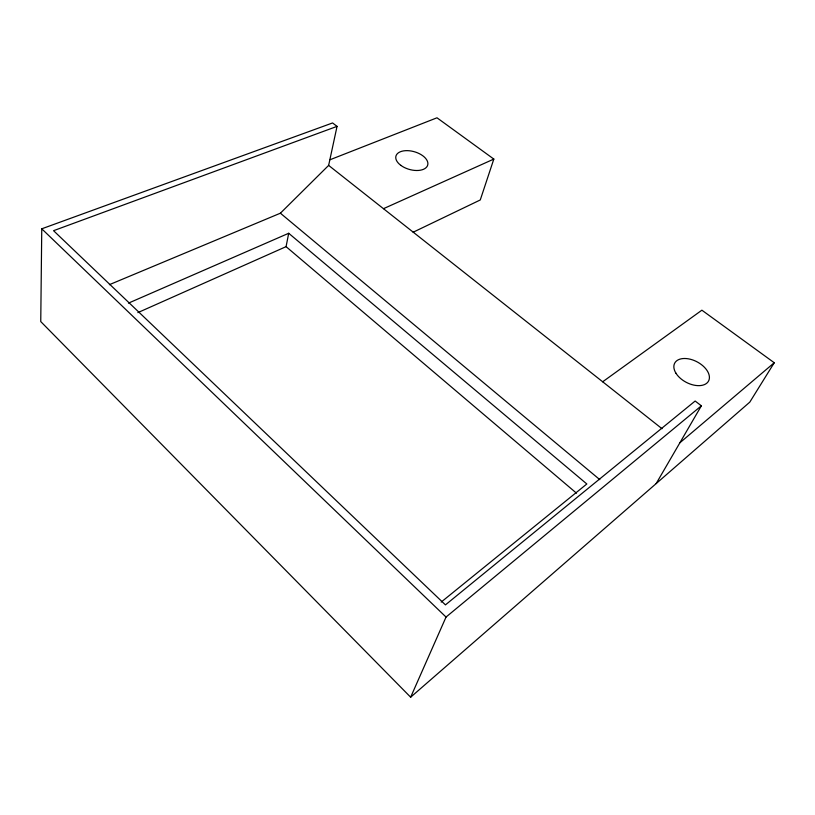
<?xml version="1.0" encoding="UTF-8"?>
<svg xmlns="http://www.w3.org/2000/svg" width="815" height="815" viewBox="0 0 815 815"><rect width="100%" height="100%" fill="white"/><g stroke="black" fill="none" stroke-linecap="round" stroke-linejoin="round"><path stroke-width="1.22" d="M41.759 228.811L40.75 321.579L410.648 697.202L749.8 402.121L774.25 362.746L701.888 310.189L602.682 381.777L328.639 165.394L337.043 126.376L332.581 122.953L41.759 228.811L446.039 617.057L410.648 697.202M137.867 312.624L286.075 246.65L288.704 233.273L586.831 483.978L441.19 602.081M330.187 159.679L436.993 117.798L493.829 159.078L480.269 199.96L413.123 232.234M656.157 483.601L701.369 405.809L695.144 401.031L445.448 604.883L53.556 230.686L337.043 126.376M109.404 284.669L280.391 213.204L328.639 165.394M679.863 442.8L774.25 362.746M446.039 617.057L701.369 405.809M383.508 208.671L493.829 159.078M128.475 303.119L288.704 233.273M602.682 381.777L662.025 428.7M280.391 213.204L599.809 479.648M286.075 246.65L576.49 493.177M675.88 373.107A19.163 11.593 27.7 0 0 706.676 383.284A19.163 11.593 27.7 0 0 692.343 359.822A19.163 11.593 27.7 0 0 675.88 373.107M400.807 165.343A16.514 9.199 15.9 0 0 427.468 165.74A16.514 9.199 15.9 0 0 407.174 150.643A16.514 9.199 15.9 0 0 400.807 165.343"/></g></svg>
